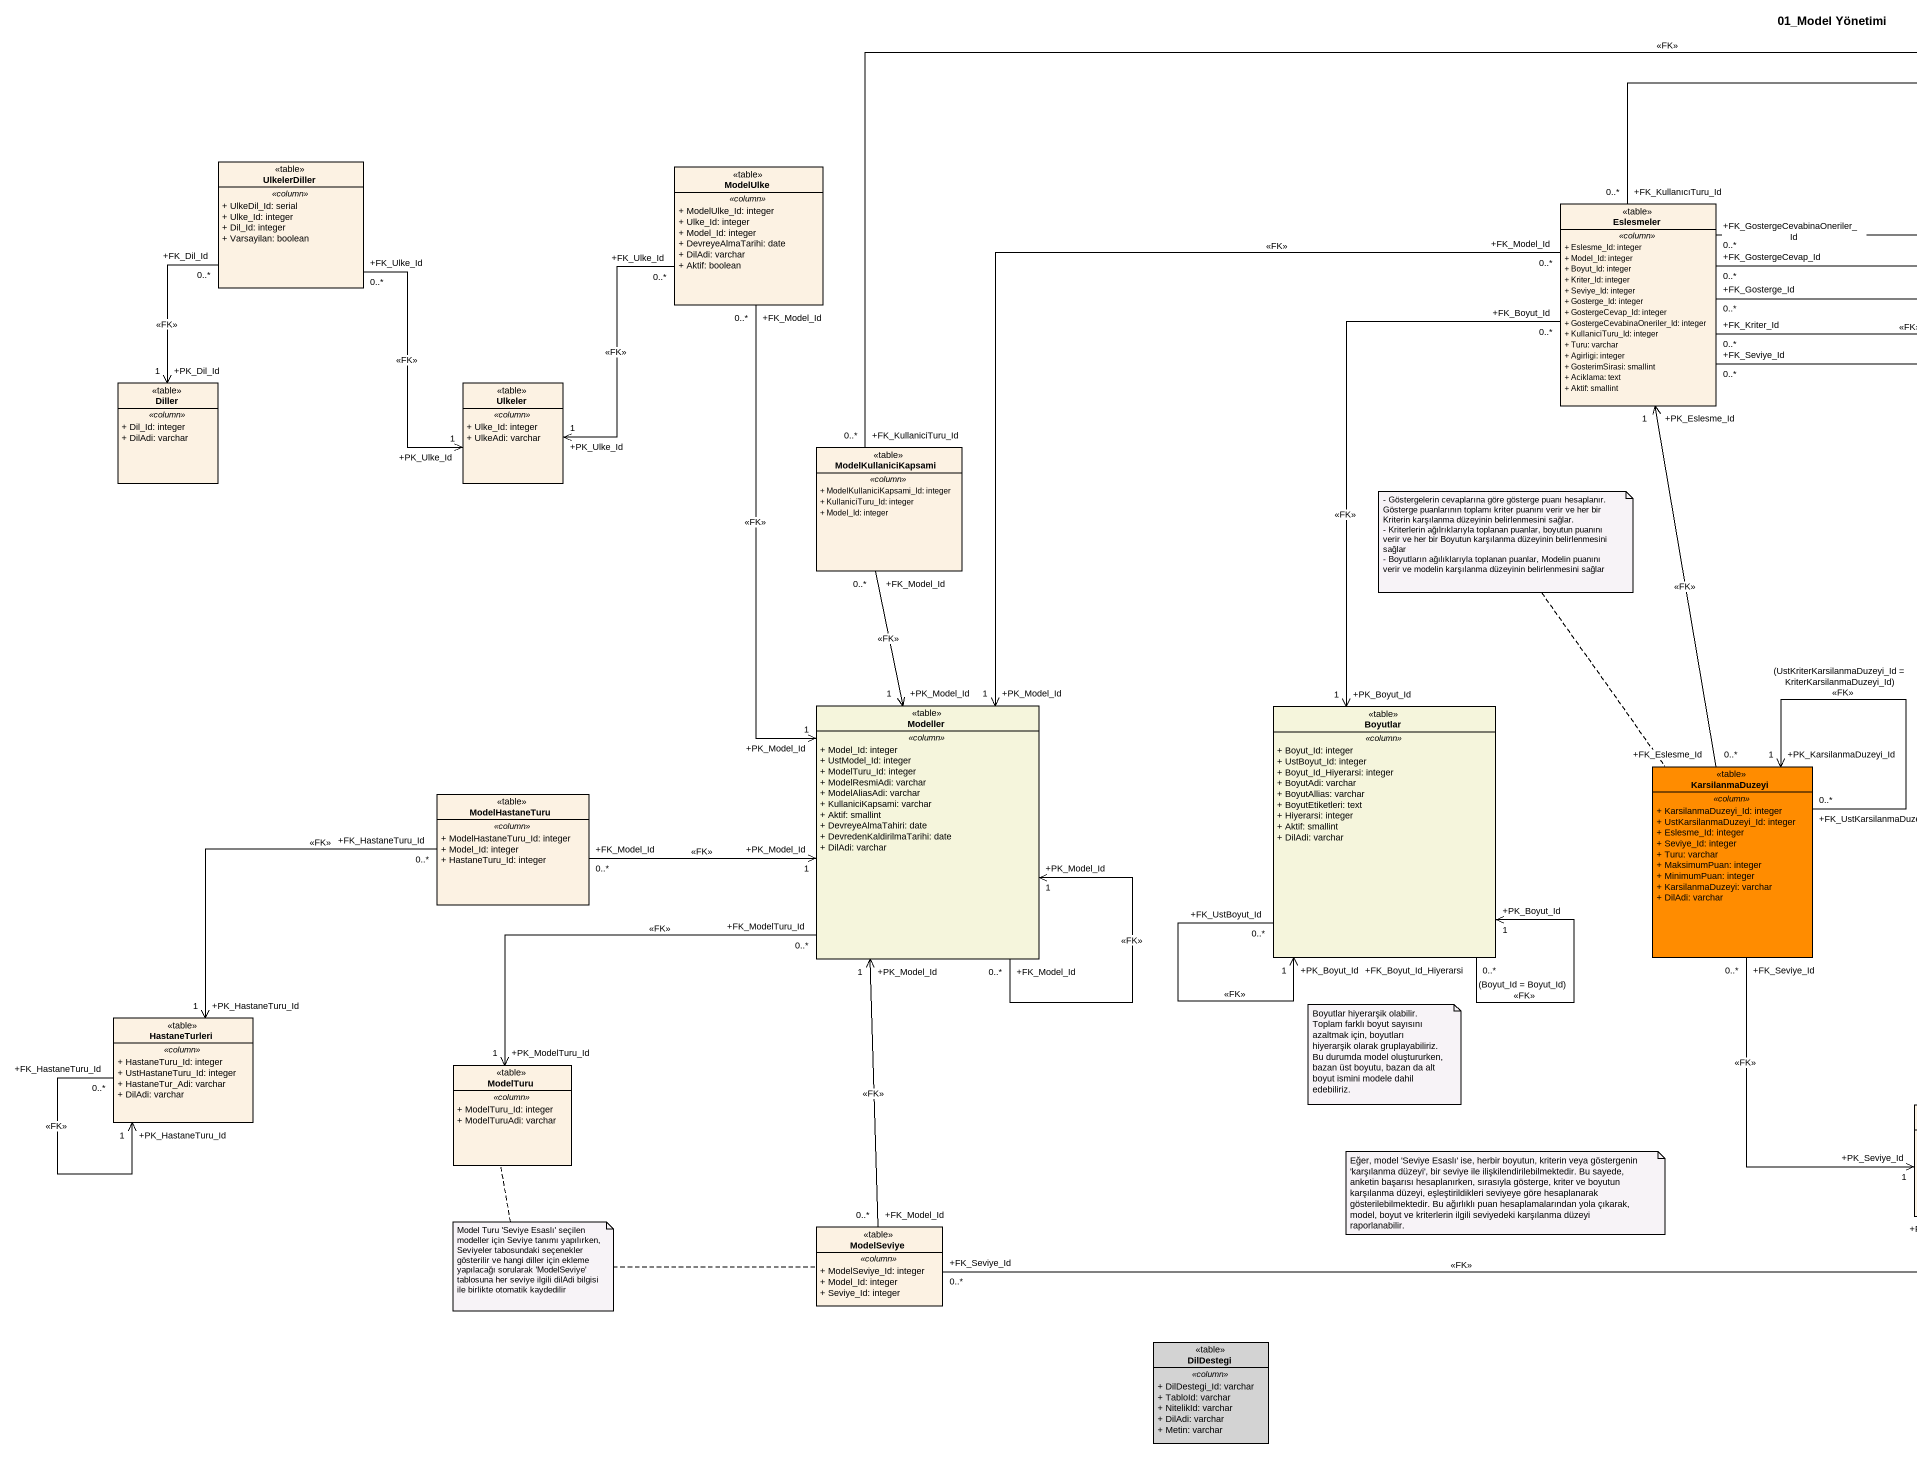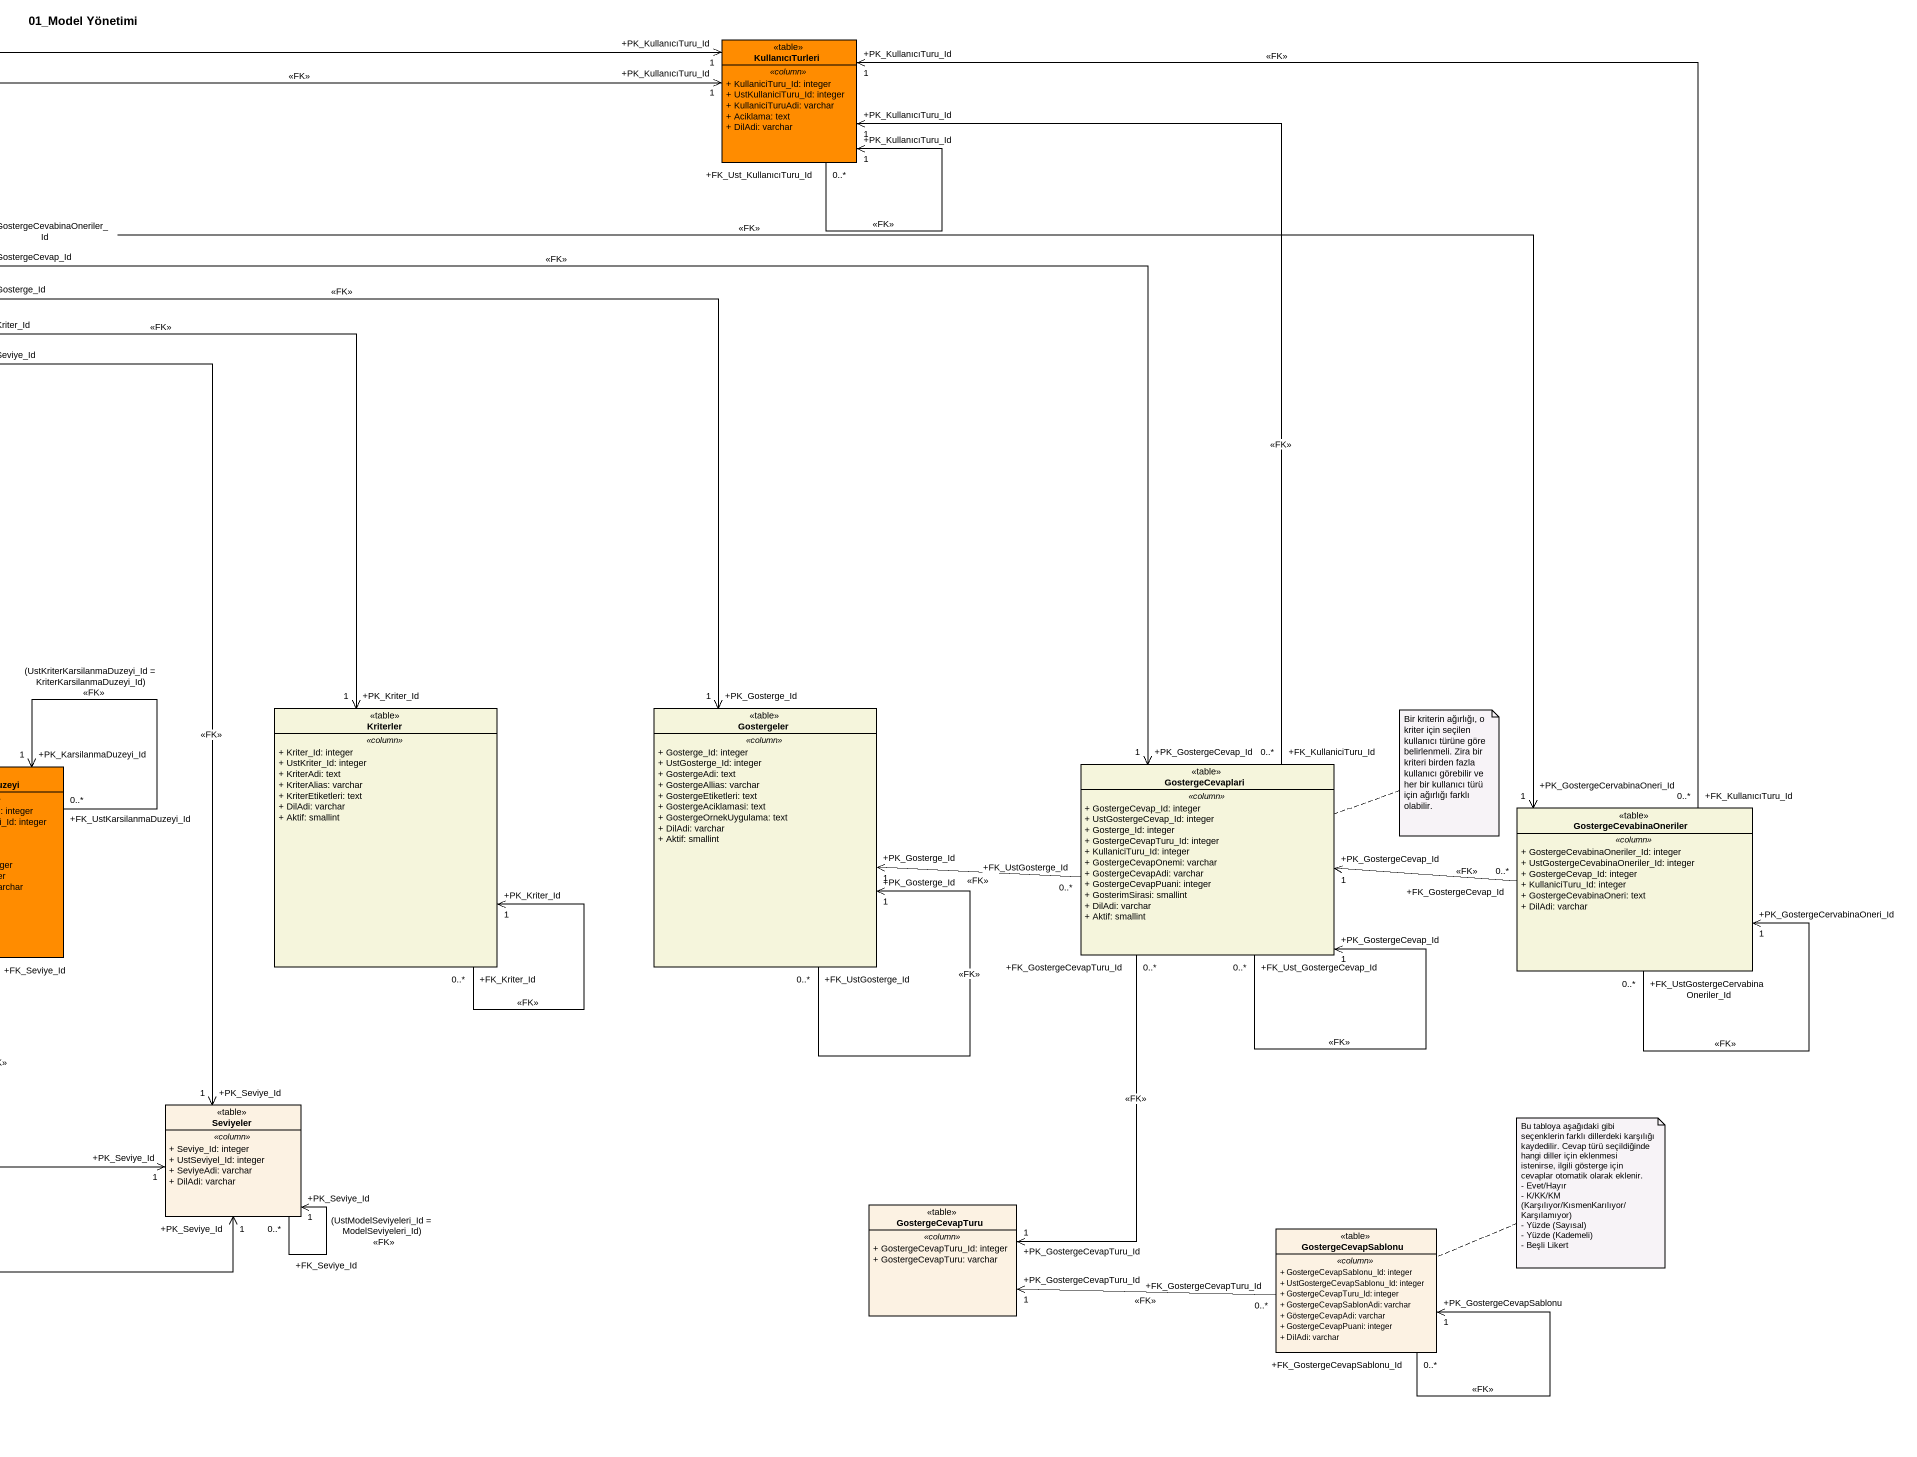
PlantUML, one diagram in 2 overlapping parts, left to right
@startuml
title 01_Model Yönetimi
hide circle
hide empty members
skinparam classAttributeIconSize 0
class KullanıcıTurleri <<table>> #FF8C00 {
  .. <<column>> ..
  + KullaniciTuru_Id: integer
  + UstKullaniciTuru_Id: integer
  + KullaniciTuruAdi: varchar
  + Aciklama: text
  + DilAdi: varchar
}
class UlkelerDiller <<table>> {
  .. <<column>> ..
  + UlkeDil_Id: serial
  + Ulke_Id: integer
  + Dil_Id: integer
  + Varsayilan: boolean
}
class ModelUlke <<table>> {
  .. <<column>> ..
  + ModelUlke_Id: integer
  + Ulke_Id: integer
  + Model_Id: integer
  + DevreyeAlmaTarihi: date
  + DilAdi: varchar
  + Aktif: boolean
}
class Eslesmeler <<table>> {
  .. <<column>> ..
  + Eslesme_Id: integer
  + Model_Id: integer
  + Boyut_Id: integer
  + Kriter_Id: integer
  + Seviye_Id: integer
  + Gosterge_Id: integer
  + GostergeCevap_Id: integer
  + GostergeCevabinaOneriler_Id: integer
  + KullaniciTuru_Id: integer
  + Turu: varchar
  + Agirligi: integer
  + GosterimSirasi: smallint
  + Aciklama: text
  + Aktif: smallint
}
class Diller <<table>> {
  .. <<column>> ..
  + Dil_Id: integer
  + DilAdi: varchar
}
class Ulkeler <<table>> {
  .. <<column>> ..
  + Ulke_Id: integer
  + UlkeAdi: varchar
}
class ModelKullaniciKapsami <<table>> {
  .. <<column>> ..
  + ModelKullaniciKapsami_Id: integer
  + KullaniciTuru_Id: integer
  + Model_Id: integer
}
class Modeller <<table>> #F5F5DC {
  .. <<column>> ..
  + Model_Id: integer
  + UstModel_Id: integer
  + ModelTuru_Id: integer
  + ModelResmiAdi: varchar
  + ModelAliasAdi: varchar
  + KullaniciKapsami: varchar
  + Aktif: smallint
  + DevreyeAlmaTahiri: date
  + DevredenKaldirilmaTarihi: date
  + DilAdi: varchar
}
class Boyutlar <<table>> #F5F5DC {
  .. <<column>> ..
  + Boyut_Id: integer
  + UstBoyut_Id: integer
  + Boyut_Id_Hiyerarsi: integer
  + BoyutAdi: varchar
  + BoyutAllias: varchar
  + BoyutEtiketleri: text
  + Hiyerarsi: integer
  + Aktif: smallint
  + DilAdi: varchar
}
class Kriterler <<table>> #F5F5DC {
  .. <<column>> ..
  + Kriter_Id: integer
  + UstKriter_Id: integer
  + KriterAdi: text
  + KriterAlias: varchar
  + KriterEtiketleri: text
  + DilAdi: varchar
  + Aktif: smallint
}
class Gostergeler <<table>> #F5F5DC {
  .. <<column>> ..
  + Gosterge_Id: integer
  + UstGosterge_Id: integer
  + GostergeAdi: text
  + GostergeAllias: varchar
  + GostergeEtiketleri: text
  + GostergeAciklamasi: text
  + GostergeOrnekUygulama: text
  + DilAdi: varchar
  + Aktif: smallint
}
class KarsilanmaDuzeyi <<table>> #FF8C00 {
  .. <<column>> ..
  + KarsilanmaDuzeyi_Id: integer
  + UstKarsilanmaDuzeyi_Id: integer
  + Eslesme_Id: integer
  + Seviye_Id: integer
  + Turu: varchar
  + MaksimumPuan: integer
  + MinimumPuan: integer
  + KarsilanmaDuzeyi: varchar
  + DilAdi: varchar
}
class GostergeCevaplari <<table>> #F5F5DC {
  .. <<column>> ..
  + GostergeCevap_Id: integer
  + UstGostergeCevap_Id: integer
  + Gosterge_Id: integer
  + GostergeCevapTuru_Id: integer
  + KullaniciTuru_Id: integer
  + GostergeCevapOnemi: varchar
  + GostergeCevapAdi: varchar
  + GostergeCevapPuani: integer
  + GosterimSirasi: smallint
  + DilAdi: varchar
  + Aktif: smallint
}
class ModelHastaneTuru <<table>> {
  .. <<column>> ..
  + ModelHastaneTuru_Id: integer
  + Model_Id: integer
  + HastaneTuru_Id: integer
}
class GostergeCevabinaOneriler <<table>> #F5F5DC {
  .. <<column>> ..
  + GostergeCevabinaOneriler_Id: integer
  + UstGostergeCevabinaOneriler_Id: integer
  + GostergeCevap_Id: integer
  + KullaniciTuru_Id: integer
  + GostergeCevabinaOneri: text
  + DilAdi: varchar
}
class HastaneTurleri <<table>> {
  .. <<column>> ..
  + HastaneTuru_Id: integer
  + UstHastaneTuru_Id: integer
  + HastaneTur_Adi: varchar
  + DilAdi: varchar
}
class ModelTuru <<table>> {
  .. <<column>> ..
  + ModelTuru_Id: integer
  + ModelTuruAdi: varchar
}
class Seviyeler <<table>> {
  .. <<column>> ..
  + Seviye_Id: integer
  + UstSeviyel_Id: integer
  + SeviyeAdi: varchar
  + DilAdi: varchar
}
class GostergeCevapTuru <<table>> {
  .. <<column>> ..
  + GostergeCevapTuru_Id: integer
  + GostergeCevapTuru: varchar
}
class ModelSeviye <<table>> {
  .. <<column>> ..
  + ModelSeviye_Id: integer
  + Model_Id: integer
  + Seviye_Id: integer
}
class GostergeCevapSablonu <<table>> {
  .. <<column>> ..
  + GostergeCevapSablonu_Id: integer
  + UstGostergeCevapSablonu_Id: integer
  + GostergeCevapTuru_Id: integer
  + GostergeCevapSablonAdi: varchar
  + GöstergeCevapAdi: varchar
  + GostergeCevapPuani: integer
  + DilAdi: varchar
}
class DilDestegi <<table>> #D3D3D3 {
  .. <<column>> ..
  + DilDestegi_Id: varchar
  + TabloId: varchar
  + NitelikId: varchar
  + DilAdi: varchar
  + Metin: varchar
}
KullanıcıTurleri "+FK_Ust_KullanıcıTuru_Id\n0..*" --> "+PK_KullanıcıTuru_Id\n1" KullanıcıTurleri : <<FK>>
UlkelerDiller "+FK_Dil_Id\n0..*" --> "+PK_Dil_Id\n1" Diller : <<FK>>
UlkelerDiller "+FK_Ulke_Id\n0..*" --> "+PK_Ulke_Id\n1" Ulkeler : <<FK>>
ModelUlke "+FK_Ulke_Id\n0..*" --> "+PK_Ulke_Id\n1" Ulkeler : <<FK>>
ModelUlke "+FK_Model_Id\n0..*" --> "+PK_Model_Id\n1" Modeller : <<FK>>
Eslesmeler "+FK_KullanıcıTuru_Id\n0..*" -right-> "+PK_KullanıcıTuru_Id\n1" KullanıcıTurleri : <<FK>>
Eslesmeler "+FK_Model_Id\n0..*" --> "+PK_Model_Id\n1" Modeller : <<FK>>
Eslesmeler "+FK_Boyut_Id\n0..*" --> "+PK_Boyut_Id\n1" Boyutlar : <<FK>>
Eslesmeler "+FK_Kriter_Id\n0..*" --> "+PK_Kriter_Id\n1" Kriterler : <<FK>>
Eslesmeler "+FK_Gosterge_Id\n0..*" --> "+PK_Gosterge_Id\n1" Gostergeler : <<FK>>
Eslesmeler "+FK_GostergeCevap_Id\n0..*" -right-> "+PK_GostergeCevap_Id\n1" GostergeCevaplari : <<FK>>
Eslesmeler "+FK_GostergeCevabinaOneriler_Id\n0..*" -right-> "+PK_GostergeCervabinaOneri_Id\n1" GostergeCevabinaOneriler : <<FK>>
Eslesmeler "+FK_Seviye_Id\n0..*" --> "+PK_Seviye_Id\n1" Seviyeler : <<FK>>
ModelKullaniciKapsami "+FK_KullaniciTuru_Id\n0..*" -right-> "+PK_KullanıcıTuru_Id\n1" KullanıcıTurleri : <<FK>>
ModelKullaniciKapsami "+FK_Model_Id\n0..*" --> "+PK_Model_Id\n1" Modeller : <<FK>>
Modeller "+FK_Model_Id\n0..*" --> "+PK_Model_Id\n1" Modeller : <<FK>>
Modeller "+FK_ModelTuru_Id\n0..*" --> "+PK_ModelTuru_Id\n1" ModelTuru : <<FK>>
Boyutlar "+FK_Boyut_Id_Hiyerarsi\n0..*" --> "+PK_Boyut_Id\n1" Boyutlar : (Boyut_Id = Boyut_Id)\n<<FK>>
Boyutlar "+FK_UstBoyut_Id\n0..*" --> "+PK_Boyut_Id\n1" Boyutlar : <<FK>>
Kriterler "+FK_Kriter_Id\n0..*" --> "+PK_Kriter_Id\n1" Kriterler : <<FK>>
Gostergeler "+FK_UstGosterge_Id\n0..*" --> "+PK_Gosterge_Id\n1" Gostergeler : <<FK>>
KarsilanmaDuzeyi "+FK_Eslesme_Id\n0..*" -up-> "+PK_Eslesme_Id\n1" Eslesmeler : <<FK>>
KarsilanmaDuzeyi "+FK_UstKarsilanmaDuzeyi_Id\n0..*" --> "+PK_KarsilanmaDuzeyi_Id\n1" KarsilanmaDuzeyi : (UstKriterKarsilanmaDuzeyi_Id = KriterKarsilanmaDuzeyi_Id)\n<<FK>>
KarsilanmaDuzeyi "+FK_Seviye_Id\n0..*" --> "+PK_Seviye_Id\n1" Seviyeler : <<FK>>
GostergeCevaplari "+FK_KullaniciTuru_Id\n0..*" -up-> "+PK_KullanıcıTuru_Id\n1" KullanıcıTurleri : <<FK>>
GostergeCevaplari "+FK_UstGosterge_Id\n0..*" -left-> "+PK_Gosterge_Id\n1" Gostergeler : <<FK>>
GostergeCevaplari "+FK_Ust_GostergeCevap_Id\n0..*" --> "+PK_GostergeCevap_Id\n1" GostergeCevaplari : <<FK>>
GostergeCevaplari "+FK_GostergeCevapTuru_Id\n0..*" --> "+PK_GostergeCevapTuru_Id\n1" GostergeCevapTuru : <<FK>>
ModelHastaneTuru "+FK_Model_Id\n0..*" -right-> "+PK_Model_Id\n1" Modeller : <<FK>>
ModelHastaneTuru "+FK_HastaneTuru_Id\n0..*" --> "+PK_HastaneTuru_Id\n1" HastaneTurleri : <<FK>>
GostergeCevabinaOneriler "+FK_KullanıcıTuru_Id\n0..*" -up-> "+PK_KullanıcıTuru_Id\n1" KullanıcıTurleri : <<FK>>
GostergeCevabinaOneriler "+FK_GostergeCevap_Id\n0..*" -left-> "+PK_GostergeCevap_Id\n1" GostergeCevaplari : <<FK>>
GostergeCevabinaOneriler "+FK_UstGostergeCervabinaOneriler_Id\n0..*" --> "+PK_GostergeCervabinaOneri_Id\n1" GostergeCevabinaOneriler : <<FK>>
HastaneTurleri "+FK_HastaneTuru_Id\n0..*" --> "+PK_HastaneTuru_Id\n1" HastaneTurleri : <<FK>>
Seviyeler "+FK_Seviye_Id\n0..*" --> "+PK_Seviye_Id\n1" Seviyeler : (UstModelSeviyeleri_Id = ModelSeviyeleri_Id)\n<<FK>>
ModelSeviye "+FK_Model_Id\n0..*" -up-> "+PK_Model_Id\n1" Modeller : <<FK>>
ModelSeviye "+FK_Seviye_Id\n0..*" -right-> "+PK_Seviye_Id\n1" Seviyeler : <<FK>>
GostergeCevapSablonu "+FK_GostergeCevapTuru_Id\n0..*" -left-> "+PK_GostergeCevapTuru_Id\n1" GostergeCevapTuru : <<FK>>
GostergeCevapSablonu "+FK_GostergeCevapSablonu_Id\n0..*" --> "+PK_GostergeCevapSablonu\n1" GostergeCevapSablonu : <<FK>>
note top of KarsilanmaDuzeyi
  - Göstergelerin cevaplarına göre gösterge puanı hesaplanır. Gösterge puanlarının toplamı kriter puanını verir ve her bir Kriterin karşılanma düzeyinin belirlenmesini sağlar.
  - Kriterlerin ağılrıklarıyla toplanan puanlar, boyutun puanını verir ve her bir Boyutun karşılanma düzeyinin belirlenmesini sağlar
  - Boyutların ağılıklarıyla toplanan puanlar, Modelin puanını verir ve modelin karşılanma düzeyinin belirlenmesini sağlar
end note
note right of GostergeCevaplari : Bir kriterin ağırlığı, o kriter için seçilen kullanıcı türüne göre belirlenmeli. Zira bir kriteri birden fazla kullanıcı görebilir ve her bir kullanıcı türü için ağırlığı farklı olabilir.
note as N3
  Boyutlar hiyerarşik olabilir. Toplam farklı boyut sayısını azaltmak için, boyutları hiyerarşik olarak gruplayabiliriz. Bu durumda model oluştururken, bazan üst boyutu, bazan da alt boyut ismini modele dahil edebiliriz.
end note
note right of GostergeCevapSablonu
  Bu tabloya aşağıdaki gibi seçenklerin farklı dillerdeki karşılığı kaydedilir. Cevap türü seçildiğinde hangi diller için eklenmesi istenirse, ilgili gösterge için cevaplar otomatik olarak eklenir.
  - Evet/Hayır
  - K/KK/KM (Karşılıyor/KısmenKarılıyor/Karşılamıyor)
  - Yüzde (Sayısal)
  - Yüzde (Kademeli)
  - Beşli Likert
end note
note as N5
  Eğer, model 'Seviye Esaslı' ise, herbir boyutun, kriterin veya göstergenin 'karşılanma düzeyi', bir seviye ile ilişkilendirilebilmektedir. Bu sayede, anketin başarısı hesaplanırken, sırasıyla gösterge, kriter ve boyutun karşılanma düzeyi, eşleştirildikleri seviyeye göre hesaplanarak gösterilebilmektedir. Bu ağırlıklı puan hesaplamalarından yola çıkarak, model, boyut ve kriterlerin ilgili seviyedeki karşılanma düzeyi raporlanabilir.
end note
note as N6
  Model Turu 'Seviye Esaslı' seçilen modeller için Seviye tanımı yapılırken, Seviyeler tabosundaki seçenekler gösterilir ve hangi diller için ekleme yapılacağı sorularak 'ModelSeviye' tablosuna her seviye ilgili dilAdi bilgisi ile birlikte otomatik kaydedilir
end note
N6 .. ModelSeviye
N6 .. ModelTuru
@enduml
